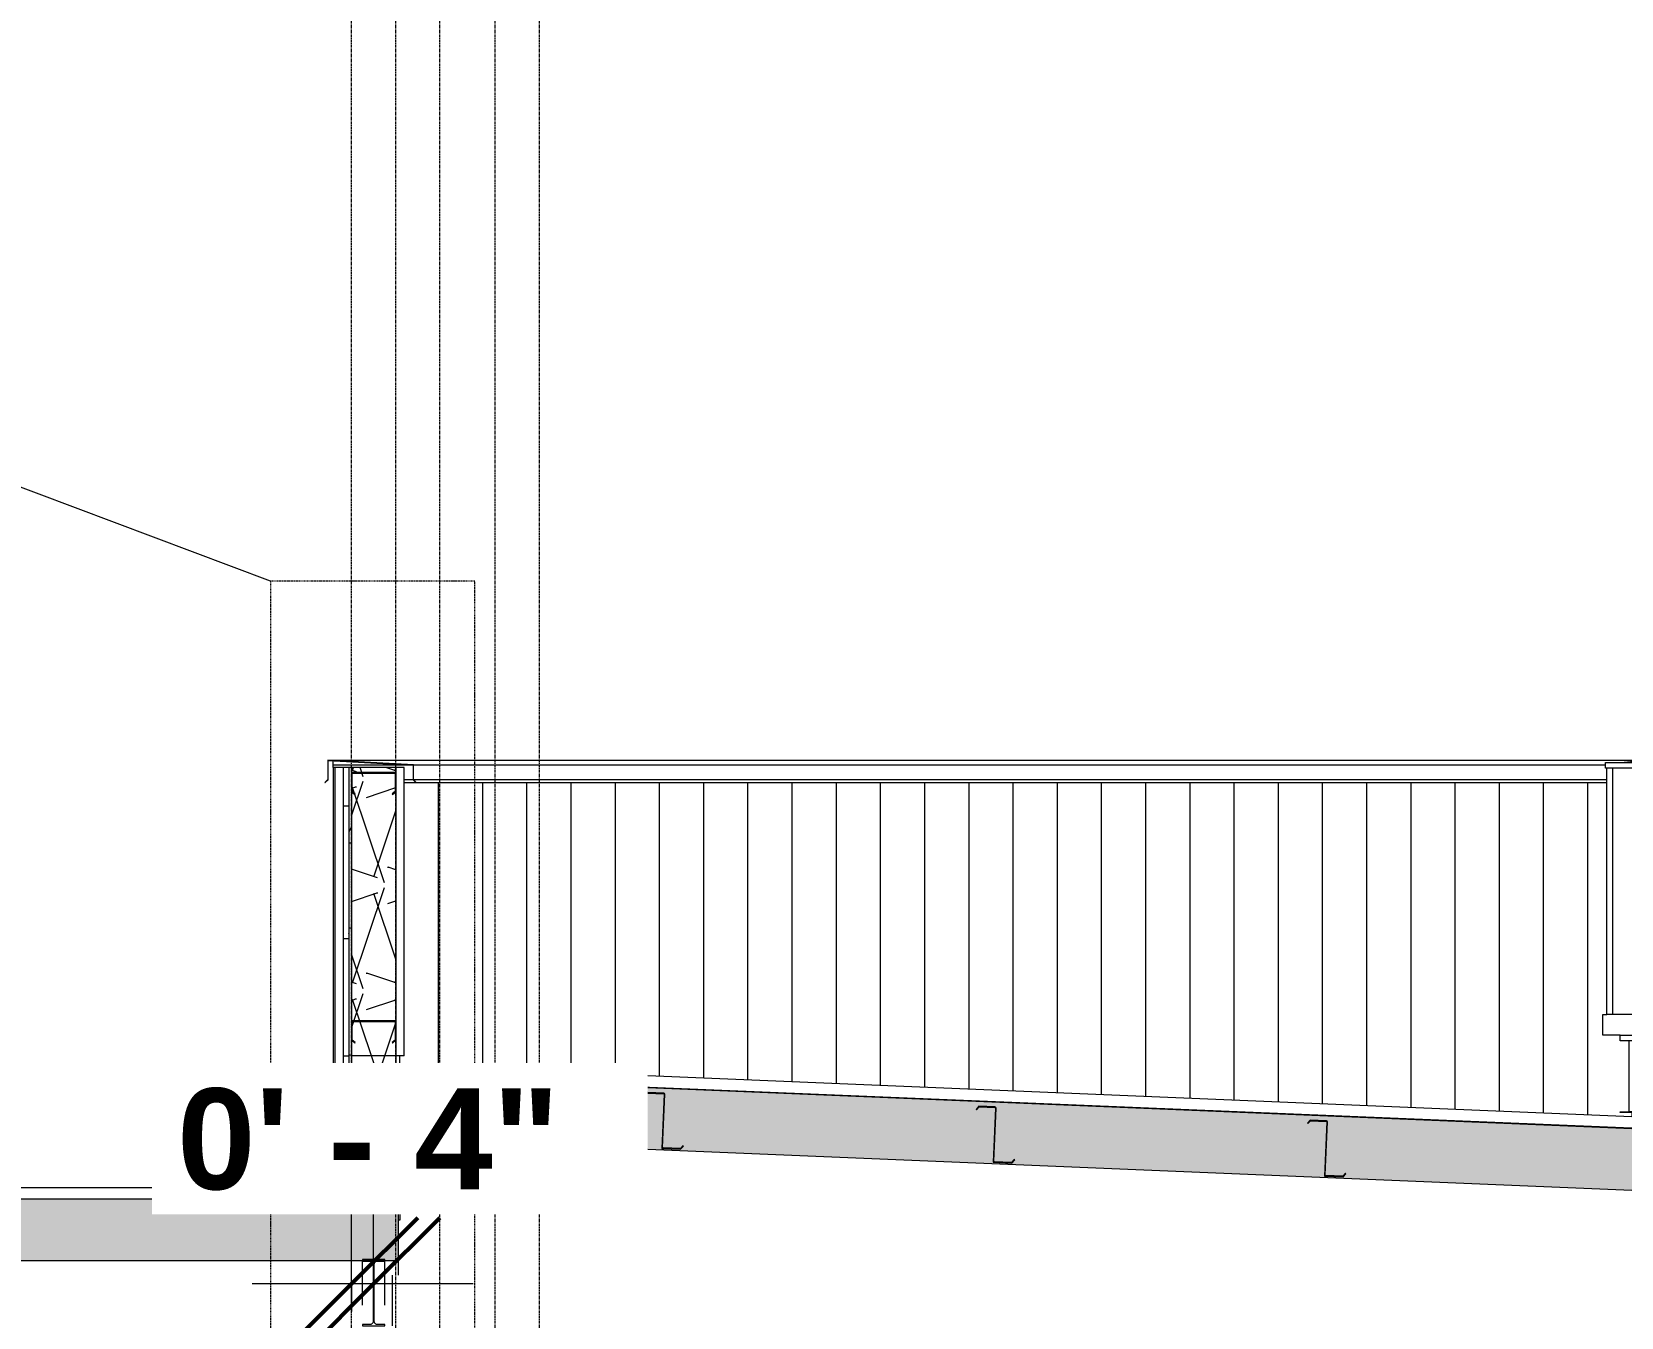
# Model space of a CAD drawing. Header units: inches. Extents: x -23565 to -43, y -324 to 853.
# Drawn here: x -15415.8 to -15128.1, y 142.7 to 375.4 of the extents above; entities that cross this region are included whole.
import ezdxf

# ---------------------------------------------------------------- set-up
doc = ezdxf.new("R2010")
doc.units = ezdxf.units.IN
doc.header["$MEASUREMENT"] = 0
doc.linetypes.add('Dash Dot 3_16_', pattern=[0.3125, 0.1875, -0.0625, 0, -0.0625])
doc.linetypes.add('Grid Line 1_2_', pattern=[0.875, 0.5, -0.125, 0.125, -0.125])
for name, color, linetype, lineweight in [('A-ANNO-DIMS', 211, 'Continuous', 9), ('A-ANNO-DIMS-192', 211, 'Continuous', 9), ('A-ANNO-SYMB', 150, 'Continuous', 9), ('A-CLNG', 13, 'Continuous', 13), ('A-CLNG-PATT', 13, 'Continuous', 25), ('A-ROOF', 132, 'Continuous', 13), ('A-WALL', 113, 'Continuous', 13), ('A-WALL-PATT', 111, 'Continuous', 25), ('I-WALL', 2, 'Continuous', 13), ('M-EQPM', 50, 'Continuous', 13), ('S-BEAM', 12, 'Continuous', 13), ('S-GRID', 1, 'Continuous', 9)]:
    doc.layers.add(name, color=color, linetype=linetype, lineweight=lineweight)
doc.styles.add('Arial_B', font='arialbd.ttf', dxfattribs={"height": 18.265612})
doc.dimstyles.new('OD_Dimension_-_1_16__Tol_', dxfattribs={"dimscale": 12, "dimtxt": 18, "dimasz": 2, "dimexe": 1.5, "dimexo": 1, "dimgap": 1, "dimtad": 1, "dimdec": 4, "dimrnd": 0.0625, "dimzin": 1, "dimdsep": 46, "dimlunit": 4, "dimtxsty": 'Arial_B', "dimblk1": 'OBLIQUE', "dimblk2": 'OBLIQUE', "dimsah": 1, "dimcen": 0.09, "dimdle": 1.5, "dimazin": 0, "dimtfac": 1, "dimtdec": 4, "dimtix": 1, "dimtmove": 0, "dimatfit": 3, "dimfxl": 1, "dimtvp": 1, "dimtfill": 1, "dimfrac": 2, "dimtolj": 1, "dimtzin": 0, "dimlwd": 13, "dimlwe": 13, "dimarcsym": 2})
pattern_1 = [(45, (-33539.073, 67.247), (-19.00703, 19.00703), []), (45, (-33539.073, 96.047), (-19.00703, 19.00703), [])]
pattern_2 = [(161.57, (-33538.113, 68.207), (-7.6802237, -0.0009796), [0, -54.643, 6.067, 0]), (18.43, (-33540.033, 68.207), (-7.6802237, 0.0009796), [0, -54.643, 6.067, 0]), (108.43, (-33538.113, 68.207), (3.8382953, -19.20136532), [18.211, -42.499]), (71.57, (-33540.033, 68.207), (3.8382953, 19.20136532), [18.211, -42.499])]
pattern_3 = [(0, (-33539.073, 67.247), (0, 24), []), (90, (-33539.073, 67.247), (-24, 1e-15), [])]
pattern_4 = [(0, (-33539.073, 67.247), (30.72, 7.68), [2.534, -20.506, 2.534, -20.506, -122.88]), (0, (-33539.073, 67.247), (30.72, 7.68), [-46.08, 2.534, -43.546, 2.534, -20.506, -53.76]), (0, (-33539.073, 67.247), (30.72, 7.68), [-115.2, 2.534, -12.826, 2.534, -35.866]), (120, (-33527.553, 71.087), (-22.011075, 22.7643004), [2.534, -20.506, 2.534, -20.506, -122.88]), (120, (-33527.553, 71.087), (-22.011075, 22.7643004), [-46.08, 2.534, -43.546, 2.534, -20.506, -53.76]), (120, (-33527.553, 71.087), (-22.011075, 22.7643004), [-115.2, 2.534, -12.826, 2.534, -35.866]), (240, (-33523.713, 86.447), (-8.708925, -30.4443004), [2.534, -20.506, 2.534, -20.506, -122.88]), (240, (-33523.713, 86.447), (-8.708925, -30.4443004), [-46.08, 2.534, -43.546, 2.534, -20.506, -53.76]), (240, (-33523.713, 86.447), (-8.708925, -30.4443004), [-115.2, 2.534, -12.826, 2.534, -35.866])]

# ---------------------------------------------------------------- blocks, each defined once
blk = doc.blocks.new('Girt_C - 8_D-1930746-Building Section - East_West looking South _ Fitness Center')
at = {"layer": 'S-BEAM', "lineweight": 9}
h = blk.add_hatch(dxfattribs=at)
h.set_pattern_fill('FP_13', color=8, style=0, pattern_type=2)
h.set_pattern_definition(pattern_1)
h.paths.add_polyline_path([(-22799.97, 237.31), (-22799.39, 237.8), (-22799.39, 241.11), (-22799.5, 241.11), (-22799.5, 237.85), (-22800.04, 237.4)], flags=0)
h.paths.add_polyline_path([(-22806.82, 237.31), (-22806.75, 237.4), (-22807.28, 237.85), (-22807.28, 241.11), (-22807.39, 241.11), (-22807.39, 237.8)], flags=0)
h.paths.add_polyline_path([(-22799.58, 241.19), (-22799.58, 241.3), (-22807.2, 241.3), (-22807.2, 241.19)], flags=0)
at = {"layer": 'S-BEAM', "color": 7}
for p, q in [((-22807.39, 241.11), (-22807.39, 237.8)), ((-22807.28, 237.85), (-22807.28, 241.11)), ((-22799.58, 241.3), (-22807.2, 241.3)), ((-22807.2, 241.19), (-22799.58, 241.19)), ((-22799.5, 241.11), (-22799.5, 237.85)), ((-22799.39, 237.8), (-22799.39, 241.11)), ((-22807.39, 237.8), (-22806.82, 237.31)), ((-22806.75, 237.4), (-22807.28, 237.85)), ((-22806.82, 237.31), (-22806.75, 237.4)), ((-22799.5, 237.85), (-22800.04, 237.4)), ((-22800.04, 237.4), (-22799.97, 237.31)), ((-22799.97, 237.31), (-22799.39, 237.8))]:
    blk.add_line(p, q, dxfattribs=at)
for centre, radius, start, end in [((-22807.2, 241.11), 0.188, 90, 180), ((-22807.2, 241.11), 0.0782, 90, 177.8773), ((-22799.58, 241.11), 0.188, 0, 90), ((-22799.58, 241.11), 0.0782, 3.0424, 90)]:
    blk.add_arc(centre, radius, start, end, dxfattribs=at)
blk = doc.blocks.new('Girt_Z - 10_D-1390501-Building Section - East_West looking South _ Fitness Center')
at = {"layer": 'S-BEAM', "lineweight": 9}
h = blk.add_hatch(dxfattribs=at)
h.set_pattern_fill('FP_13', color=8, style=0, pattern_type=2)
h.set_pattern_definition(pattern_1)
h.paths.add_polyline_path([(-22747.83, 173.09), (-22747.33, 173.64), (-22747.41, 173.72), (-22747.88, 173.2), (-22751.02, 173.33), (-22751.21, 173.23), (-22749.41, 173.16)], flags=0)
h.paths.add_polyline_path([(-22751.21, 173.23), (-22751.09, 173.41), (-22750.69, 183.03), (-22750.8, 183.03), (-22751.17, 174.14)], flags=0)
h.paths.add_polyline_path([(-22754.23, 182.72), (-22753.76, 183.24), (-22750.87, 183.12), (-22750.87, 183.22), (-22753.8, 183.35), (-22754.31, 182.79)], flags=0)
at = {"layer": 'S-BEAM', "color": 7}
for p, q in [((-22753.8, 183.35), (-22754.31, 182.79)), ((-22754.31, 182.79), (-22754.23, 182.72)), ((-22754.23, 182.72), (-22753.76, 183.24)), ((-22750.87, 183.22), (-22753.8, 183.35)), ((-22753.76, 183.24), (-22750.87, 183.12)), ((-22750.8, 183.03), (-22751.21, 173.23)), ((-22751.09, 173.41), (-22750.69, 183.03)), ((-22751.21, 173.23), (-22747.83, 173.09)), ((-22747.88, 173.2), (-22751.02, 173.33)), ((-22747.41, 173.72), (-22747.88, 173.2)), ((-22747.83, 173.09), (-22747.33, 173.64)), ((-22747.33, 173.64), (-22747.41, 173.72))]:
    blk.add_line(p, q, dxfattribs=at)
for centre, radius, start, end in [((-22750.87, 183.04), 0.187, 357.6141, 87.6141), ((-22750.87, 183.04), 0.0782, 357.6141, 85.4913), ((-22751.01, 173.41), 0.0782, 177.6141, 264.5717)]:
    blk.add_arc(centre, radius, start, end, dxfattribs=at)
blk = doc.blocks.new('Girt_Z - 10_D-V36-Building Section - East_West looking South _ Fitness Center')
at = {"layer": 'S-BEAM', "color": 7}
for p, q in [((-22693.85, 180.85), (-22694.36, 180.3)), ((-22694.36, 180.3), (-22694.28, 180.22)), ((-22694.28, 180.22), (-22693.81, 180.74)), ((-22690.92, 180.73), (-22693.85, 180.85)), ((-22693.81, 180.74), (-22690.92, 180.62)), ((-22690.85, 180.54), (-22691.26, 170.73)), ((-22691.14, 170.92), (-22690.74, 180.53)), ((-22691.26, 170.73), (-22687.89, 170.59)), ((-22687.93, 170.7), (-22691.07, 170.83)), ((-22687.46, 171.22), (-22687.93, 170.7)), ((-22687.89, 170.59), (-22687.38, 171.15)), ((-22687.38, 171.15), (-22687.46, 171.22))]:
    blk.add_line(p, q, dxfattribs=at)
for centre, radius, start, end in [((-22690.93, 180.54), 0.187, 357.6141, 87.6141), ((-22690.93, 180.54), 0.0782, 357.6141, 85.4913), ((-22691.06, 170.91), 0.0782, 177.6141, 264.5717)]:
    blk.add_arc(centre, radius, start, end, dxfattribs=at)
blk = doc.blocks.new('Girt_Z - 10_D-V37-Building Section - East_West looking South _ Fitness Center')
at = {"layer": 'S-BEAM', "lineweight": 9}
h = blk.add_hatch(dxfattribs=at)
h.set_pattern_fill('FP_13', color=8, style=0, pattern_type=2)
h.set_pattern_definition(pattern_1)
h.paths.add_polyline_path([(-22627.94, 168.09), (-22627.43, 168.65), (-22627.51, 168.72), (-22627.98, 168.21), (-22631.12, 168.34), (-22631.31, 168.23)], flags=0)
h.paths.add_polyline_path([(-22631.31, 168.23), (-22631.19, 168.42), (-22630.79, 178.03), (-22630.9, 178.04)], flags=0)
h.paths.add_polyline_path([(-22634.33, 177.72), (-22633.86, 178.24), (-22630.97, 178.12), (-22630.97, 178.23), (-22633.91, 178.35), (-22634.41, 177.8)], flags=0)
at = {"layer": 'S-BEAM', "color": 7}
for p, q in [((-22633.91, 178.35), (-22634.41, 177.8)), ((-22630.97, 178.23), (-22633.91, 178.35)), ((-22634.41, 177.8), (-22634.33, 177.72)), ((-22634.33, 177.72), (-22633.86, 178.24)), ((-22633.86, 178.24), (-22630.97, 178.12)), ((-22630.9, 178.04), (-22631.31, 168.23)), ((-22631.19, 168.42), (-22630.79, 178.03)), ((-22631.31, 168.23), (-22627.94, 168.09)), ((-22627.98, 168.21), (-22631.12, 168.34)), ((-22627.51, 168.72), (-22627.98, 168.21)), ((-22627.94, 168.09), (-22627.43, 168.65)), ((-22627.43, 168.65), (-22627.51, 168.72))]:
    blk.add_line(p, q, dxfattribs=at)
for centre, radius, start, end in [((-22630.98, 178.04), 0.187, 357.6141, 87.6141), ((-22630.98, 178.04), 0.0782, 357.6141, 85.4913), ((-22631.11, 168.41), 0.0782, 177.6141, 264.5717)]:
    blk.add_arc(centre, radius, start, end, dxfattribs=at)
blk = doc.blocks.new('Girt_C - 8_D-V55-Building Section - East_West looking South _ Fitness Center')
at = {"layer": 'S-BEAM', "lineweight": 9}
h = blk.add_hatch(dxfattribs=at)
h.set_pattern_fill('FP_13', color=8, style=0, pattern_type=2)
h.set_pattern_definition(pattern_1)
h.paths.add_polyline_path([(-22799.97, 192.31), (-22799.39, 192.8), (-22799.39, 196.11), (-22799.5, 196.11), (-22799.5, 192.85), (-22800.04, 192.4)], flags=0)
h.paths.add_polyline_path([(-22806.82, 192.31), (-22806.75, 192.4), (-22807.28, 192.85), (-22807.28, 196.11), (-22807.39, 196.11), (-22807.39, 192.8)], flags=0)
h.paths.add_polyline_path([(-22799.58, 196.19), (-22799.58, 196.3), (-22807.2, 196.3), (-22807.2, 196.19)], flags=0)
at = {"layer": 'S-BEAM', "color": 7}
for p, q in [((-22807.39, 196.11), (-22807.39, 192.8)), ((-22807.28, 192.85), (-22807.28, 196.11)), ((-22799.58, 196.3), (-22807.2, 196.3)), ((-22807.2, 196.19), (-22799.58, 196.19)), ((-22799.5, 196.11), (-22799.5, 192.85)), ((-22799.39, 192.8), (-22799.39, 196.11)), ((-22807.39, 192.8), (-22806.82, 192.31)), ((-22806.75, 192.4), (-22807.28, 192.85)), ((-22799.5, 192.85), (-22800.04, 192.4)), ((-22799.97, 192.31), (-22799.39, 192.8)), ((-22806.82, 192.31), (-22806.75, 192.4)), ((-22800.04, 192.4), (-22799.97, 192.31))]:
    blk.add_line(p, q, dxfattribs=at)
for centre, radius, start, end in [((-22807.2, 196.11), 0.188, 90, 180), ((-22807.2, 196.11), 0.0782, 90, 177.8773), ((-22799.58, 196.11), 0.188, 0, 90), ((-22799.58, 196.11), 0.0782, 3.0424, 90)]:
    blk.add_arc(centre, radius, start, end, dxfattribs=at)
blk = doc.blocks.new('W-Wide Flange - W12X16-1341241-Building Section - East_West looking South _ Fitness Center')
at = {"layer": 'S-BEAM', "lineweight": 9}
h = blk.add_hatch(dxfattribs=at)
h.set_pattern_fill('FP_13', color=8, style=0, pattern_type=2)
h.set_pattern_definition(pattern_1)
h.paths.add_polyline_path([(-22805.39, 141.1), (-22801.4, 141.1), (-22801.4, 141.36), (-22805.39, 141.36)], flags=0)
h.paths.add_polyline_path([(-22803.93, 141.38), (-22802.97, 141.42), (-22803.23, 141.67), (-22803.27, 141.79), (-22803.62, 141.57), (-22803.81, 141.42)], flags=0)
h.paths.add_polyline_path([(-22803.28, 141.91), (-22803.28, 152.3), (-22803.5, 152.3), (-22803.5, 141.91)], flags=0)
h.paths.add_polyline_path([(-22803.27, 152.42), (-22803.07, 152.72), (-22802.85, 152.83), (-22803.81, 152.79), (-22803.55, 152.53)], flags=0)
h.paths.add_polyline_path([(-22802.73, 152.84), (-22801.4, 152.84), (-22801.4, 153.11), (-22805.39, 153.11), (-22805.39, 152.84), (-22804.05, 152.84)], flags=0)
at = {"layer": 'S-BEAM', "color": 7}
for p, q in [((-22801.4, 153.11), (-22805.39, 153.11)), ((-22805.39, 153.11), (-22805.39, 152.84)), ((-22805.39, 152.84), (-22804.05, 152.84)), ((-22802.73, 152.84), (-22801.4, 152.84)), ((-22801.4, 152.84), (-22801.4, 153.11)), ((-22803.5, 152.3), (-22803.5, 141.91)), ((-22803.28, 141.91), (-22803.28, 152.3)), ((-22804.05, 141.36), (-22805.39, 141.36)), ((-22805.39, 141.36), (-22805.39, 141.1)), ((-22805.39, 141.1), (-22801.4, 141.1)), ((-22801.4, 141.36), (-22802.73, 141.36)), ((-22801.4, 141.1), (-22801.4, 141.36))]:
    blk.add_line(p, q, dxfattribs=at)
at = {"layer": 'S-BEAM', "color": 8, "lineweight": 9}
for p, q in [((-22805.39, 144.84), (-22805.39, 152.84)), ((-22801.4, 144.84), (-22801.4, 152.84))]:
    blk.add_line(p, q, dxfattribs=at)
at = {"layer": 'S-BEAM', "color": 7, "flags": 128}
for points in [[(-22804.05, 152.84), (-22803.93, 152.83), (-22803.81, 152.79), (-22803.71, 152.72), (-22803.62, 152.64), (-22803.55, 152.53), (-22803.51, 152.42), (-22803.5, 152.3)], [(-22803.28, 152.3), (-22803.27, 152.42), (-22803.23, 152.53), (-22803.16, 152.64), (-22803.07, 152.72), (-22802.97, 152.79), (-22802.85, 152.83), (-22802.73, 152.84)], [(-22803.5, 141.91), (-22803.51, 141.79), (-22803.55, 141.67), (-22803.62, 141.57), (-22803.71, 141.48), (-22803.81, 141.42), (-22803.93, 141.38), (-22804.05, 141.36)], [(-22802.73, 141.36), (-22802.85, 141.38), (-22802.97, 141.42), (-22803.07, 141.48), (-22803.16, 141.57), (-22803.23, 141.67), (-22803.27, 141.79), (-22803.28, 141.91)]]:
    blk.add_lwpolyline(points, dxfattribs=at)
blk = doc.blocks.new('AHU-Rooftop-Carrier 48TC 15-28 ton - TC017-1749339-Building Section - East_West looking South _ Fitness Center')
at = {"layer": 'M-EQPM', "color": 8, "lineweight": 9}
for p, q in [((-22580.45, 243.08), (-22577.08, 243.08)), ((-22580.45, 242.08), (-22580.45, 243.08)), ((-22580.2, 242.08), (-22580.45, 242.08)), ((-22453.77, 242.08), (-22580.2, 242.08)), ((-22580.2, 197.46), (-22580.2, 242.08)), ((-22579.2, 242.08), (-22579.2, 197.46)), ((-22568.08, 244.08), (-22577.08, 243.08)), ((-22577.08, 243.08), (-22553.08, 243.08)), ((-22568.08, 244.21), (-22568.08, 244.08)), ((-22562.08, 244.21), (-22568.08, 244.21)), ((-22562.08, 244.08), (-22568.08, 244.08)), ((-22562.08, 244.08), (-22562.08, 244.21)), ((-22553.08, 243.08), (-22562.08, 244.08)), ((-22554.39, 244.08), (-22558.23, 243.66)), ((-22554.39, 244.21), (-22554.39, 244.08)), ((-22548.39, 244.21), (-22554.39, 244.21)), ((-22548.39, 244.08), (-22554.39, 244.08)), ((-22553.08, 243.08), (-22539.39, 243.08)), ((-22553.08, 243.08), (-22537.89, 243.08)), ((-22548.39, 244.08), (-22548.39, 244.21)), ((-22539.39, 243.08), (-22548.39, 244.08)), ((-22537.89, 244.08), (-22536.89, 244.08)), ((-22537.89, 243.08), (-22537.89, 244.08)), ((-22536.89, 243.08), (-22537.89, 243.08)), ((-22537.89, 242.08), (-22537.89, 197.46)), ((-22536.89, 244.08), (-22536.89, 243.08)), ((-22536.89, 243.08), (-22495.72, 243.08)), ((-22536.89, 242.08), (-22536.89, 197.46)), ((-22495.72, 244.08), (-22494.72, 244.08)), ((-22495.72, 243.08), (-22495.72, 244.08)), ((-22494.72, 243.08), (-22495.72, 243.08)), ((-22495.72, 242.08), (-22495.72, 197.46)), ((-22494.72, 244.08), (-22494.72, 243.08)), ((-22494.72, 243.08), (-22453.52, 243.08)), ((-22494.72, 242.08), (-22494.72, 197.46)), ((-22454.77, 242.08), (-22454.77, 197.46)), ((-22453.52, 242.08), (-22453.77, 242.08)), ((-22453.77, 242.08), (-22453.77, 197.46)), ((-22453.52, 243.08), (-22453.52, 242.08)), ((-22580.92, 193.71), (-22580.92, 197.46)), ((-22580.92, 197.46), (-22580.2, 197.46)), ((-22453.77, 197.46), (-22580.2, 197.46)), ((-22453.77, 197.46), (-22453.05, 197.46)), ((-22453.05, 197.46), (-22453.05, 193.71)), ((-22577.8, 193.71), (-22580.92, 193.71)), ((-22577.8, 193.71), (-22456.17, 193.71)), ((-22577.8, 192.71), (-22577.8, 193.71)), ((-22456.17, 193.71), (-22456.17, 192.71)), ((-22453.05, 193.71), (-22456.17, 193.71)), ((-22576.17, 192.71), (-22577.8, 192.71)), ((-22576.17, 179.83), (-22576.17, 192.71)), ((-22457.8, 192.71), (-22576.17, 192.71)), ((-22456.17, 192.71), (-22457.8, 192.71)), ((-22457.8, 192.71), (-22457.8, 179.83)), ((-22577.8, 179.71), (-22577.8, 179.83)), ((-22577.8, 179.83), (-22576.17, 179.83)), ((-22456.17, 179.71), (-22577.8, 179.71)), ((-22457.8, 179.83), (-22576.17, 179.83)), ((-22457.8, 179.83), (-22456.17, 179.83)), ((-22456.17, 179.83), (-22456.17, 179.71))]:
    blk.add_line(p, q, dxfattribs=at)
blk.add_circle((-22490.55, 198.96), 0.875, dxfattribs=at)
blk = doc.blocks.new('DIMBLOCK1-Building Section - East_West looking South _ Fitness Center')
at = {"layer": 'A-ANNO-DIMS-192', "lineweight": 13}
for p, q in [((-15357.93, 143.72), (-15357.93, 166.69)), ((-15353.93, 143.72), (-15353.93, 166.69)), ((-15335.93, 148.69), (-15375.93, 148.69)), ((-15357.93, 148.69), (-15357.93, 143.72)), ((-15353.93, 148.69), (-15353.93, 143.72))]:
    blk.add_line(p, q, dxfattribs=at)
at = {"layer": 'A-ANNO-DIMS-192', "lineweight": 50}
for p, q in [((-15357.93, 148.69), (-15345.93, 160.69)), ((-15353.93, 148.69), (-15341.93, 160.69)), ((-15357.93, 148.69), (-15369.93, 136.69)), ((-15353.93, 148.69), (-15365.93, 136.69))]:
    blk.add_line(p, q, dxfattribs=at)
at = {"layer": 'A-ANNO-DIMS-192', "color": 0, "lineweight": 13, "insert": (-15389.5, 184.1), "char_height": 18.266, "width": 80.5714, "attachment_point": 1, "line_spacing_factor": 0.938532, "style": 'Arial_B', "bg_fill": 3, "box_fill_scale": 1.25, "bg_fill_color": 0, "bg_fill_transparency": 0}
blk.add_mtext('0\' - 4"', dxfattribs=at)
blk = doc.blocks.new('_Oblique')
at = {"color": 0, "linetype": 'ByBlock', "lineweight": -2}
blk.add_line((-0.5, -0.5), (0.5, 0.5), dxfattribs=at)

msp = doc.modelspace()

# ---------------------------------------------------------------- hatches: boundary and pattern name
at = {"layer": 'A-CLNG-PATT', "lineweight": 9}
h = msp.add_hatch(dxfattribs=at)
h.set_pattern_fill('FP_21', color=8, style=0, pattern_type=2)
h.set_pattern_definition(pattern_2)
h.paths.add_polyline_path([(-14612.15733, 144.24209), (-14612.15733, 155.37674), (-15349.42795, 186.09635), (-15349.42795, 174.9617), (-14615.64407, 144.38737)], flags=0)
h = msp.add_hatch(dxfattribs=at)
h.set_pattern_fill('FP_21', color=8, style=0, pattern_type=2)
h.set_pattern_definition(pattern_2)
h.paths.add_polyline_path([(-18822.42795, 152.92201), (-15349.42795, 152.92201), (-15349.42795, 164.05666), (-18822.42795, 164.05666), (-18822.42795, 154.604)], flags=0)
at = {"layer": 'A-WALL-PATT', "lineweight": 9}
h = msp.add_hatch(dxfattribs=at)
h.set_pattern_fill('FP_19', color=8, style=0, pattern_type=2)
h.set_pattern_definition(pattern_3)
h.paths.add_polyline_path([(-15358.42795, 190), (-15358.42795, 242.20202), (-15359.42795, 242.20202), (-15359.42795, 190)], flags=0)
h = msp.add_hatch(dxfattribs=at)
h.set_pattern_fill('FP_20', color=8, style=0, pattern_type=2)
h.set_pattern_definition(pattern_4)
h.paths.add_polyline_path([(-15358.42795, 190), (-15357.92795, 190), (-15357.92795, 242.20202), (-15358.42795, 242.20202), (-15358.42795, 193.676)], flags=0)
h = msp.add_hatch(dxfattribs=at)
h.set_pattern_fill('FP_21', color=8, style=0, pattern_type=2)
h.set_pattern_definition(pattern_2)
h.paths.add_polyline_path([(-15357.92795, 190), (-15349.92795, 190), (-15349.92795, 242.20202), (-15357.92795, 242.20202), (-15357.92795, 193.676)], flags=0)
h = msp.add_hatch(dxfattribs=at)
h.set_pattern_fill('FP_37', color=8, style=0, pattern_type=2)
h.set_pattern_definition([(270, (-30150.186, -153.667), (8, 5e-16), [])])
h.paths.add_polyline_path([(-14609.17795, 157.38454), (-14609.17795, 158.5), (-14611.67795, 158.5), (-14611.67795, 239.45581), (-14614.11096, 239.45581), (-14614.11096, 237.79688), (-14614.75692, 237.31387), (-14616.76687, 237.39766), (-14616.23029, 237.84788), (-14616.23029, 239.45581), (-14622.00199, 239.45581), (-14621.94121, 237.79688), (-14621.4665, 237.39857), (-14621.53681, 237.31478), (-14623.54676, 237.31478), (-14624.12133, 237.79688), (-14624.13244, 239.45581), (-15004.30317, 239.45581), (-15004.30317, 197.45862), (-15003.58442, 197.45862), (-15003.58442, 193.70862), (-15006.70942, 193.70862), (-15006.70942, 192.70862), (-15008.33442, 192.70862), (-15008.33442, 179.83362), (-15006.70942, 179.83362), (-15006.70942, 179.70862), (-15128.33442, 179.70862), (-15128.33442, 179.83362), (-15126.70942, 179.83362), (-15126.70942, 192.70862), (-15128.33442, 192.70862), (-15128.33442, 193.70862), (-15131.45942, 193.70862), (-15131.45942, 197.45862), (-15130.74067, 197.45862), (-15130.74067, 239.45581), (-15348.42795, 239.45581), (-15348.42795, 190), (-15349.17795, 190), (-15349.17795, 188.21788), (-14612.15733, 157.50869)], flags=0)
h.paths.add_polyline_path([(-14612.75358, 168.57171), (-14612.82388, 168.65549), (-14612.28733, 169.10571), (-14612.28733, 172.37131), (-14612.17795, 172.36721), (-14612.17795, 169.05471), (-14612.36545, 168.89738)], flags=0)
h.paths.add_polyline_path([(-14619.60342, 168.57262), (-14620.17795, 169.10571), (-14620.17795, 172.36721), (-14620.06858, 172.37008), (-14619.99048, 169.04018), (-14619.53312, 168.65641)], flags=0)
h.paths.add_polyline_path([(-14612.3654, 172.44534), (-14619.99048, 172.44534), (-14619.99048, 172.55471), (-14612.36545, 172.55471)], flags=0)
h.paths.add_polyline_path([(-14612.75358, 192.31387), (-14612.82388, 192.39766), (-14612.28733, 192.84788), (-14612.28733, 196.11347), (-14612.17795, 196.10938), (-14612.17795, 192.79688), (-14612.36545, 192.63954)], flags=0)
h.paths.add_polyline_path([(-14619.60342, 192.31478), (-14620.17795, 192.84788), (-14620.17795, 196.10938), (-14620.06858, 196.11224), (-14619.99048, 192.78235), (-14619.53312, 192.39857)], flags=0)
h.paths.add_polyline_path([(-14612.3654, 196.1875), (-14619.99048, 196.1875), (-14619.99048, 196.29688), (-14612.36545, 196.29687)], flags=0)
h = msp.add_hatch(dxfattribs=at)
h.set_pattern_fill('FP_19', color=8, style=0, pattern_type=2)
h.set_pattern_definition(pattern_3)
h.paths.add_polyline_path([(-15358.42795, 164.05666), (-15358.42795, 190), (-15359.42795, 190), (-15359.42795, 164.05666)], flags=0)
h = msp.add_hatch(dxfattribs=at)
h.set_pattern_fill('FP_20', color=8, style=0, pattern_type=2)
h.set_pattern_definition(pattern_4)
h.paths.add_polyline_path([(-15358.42795, 164.05666), (-15357.92795, 164.05666), (-15357.92795, 190), (-15358.42795, 190), (-15358.42795, 164.372)], flags=0)
h = msp.add_hatch(dxfattribs=at)
h.set_pattern_fill('FP_21', color=8, style=0, pattern_type=2)
h.set_pattern_definition(pattern_2)
h.paths.add_polyline_path([(-15349.92795, 164.05666), (-15349.92795, 190), (-15357.92795, 190), (-15357.92795, 164.05666), (-15352.59182, 164.05666)], flags=0)
h = msp.add_hatch(dxfattribs=at)
h.set_pattern_fill('FP_16', color=8, style=0, pattern_type=2)
h.set_pattern_definition([(90, (-30053.1, 677.25), (-193, -193), [48, -145]), (180, (-30053.1, 677.25), (-2e-14, -193), [96, -97]), (270, (-30149.1, 725.25), (-193, -193), [48, -145]), (180, (-30053.1, 725.25), (-2e-14, -193), [96, -97]), (270, (-30149.6, 725.25), (-193, -193), [48, -145]), (180, (-30149.6, 725.25), (-2e-14, -193), [96, -97]), (90, (-30245.6, 677.25), (-193, -193), [48, -145]), (180, (-30149.6, 677.25), (-2e-14, -193), [96, -97]), (90, (-30100.85, 725.5), (-193, -193), [48, -145]), (180, (-30052.73, 725.5), (-2e-14, -193), [48.125, -144.875]), (180, (-30052.73, 773.5), (-2e-14, -193), [48.125, -144.875]), (90, (-30197.35, 725.5), (-193, -193), [48, -145]), (180, (-30101.35, 725.5), (-2e-14, -193), [96, -97]), (270, (-30101.35, 773.5), (-193, -193), [48, -145]), (180, (-30101.35, 773.5), (-2e-14, -193), [96, -97]), (180, (-30197.85, 725.5), (-2e-14, -193), [48, -145]), (270, (-30197.85, 773.5), (-193, -193), [48, -145]), (180, (-30197.85, 773.5), (-2e-14, -193), [48, -145]), (90, (-30053.1, 773.75), (-193, -193), [48, -145]), (180, (-30053.1, 773.75), (-2e-14, -193), [96, -97]), (270, (-30149.1, 821.75), (-193, -193), [48, -145]), (180, (-30053.1, 821.75), (-2e-14, -193), [96, -97]), (270, (-30149.6, 821.75), (-193, -193), [48, -145]), (180, (-30149.6, 821.75), (-2e-14, -193), [96, -97]), (90, (-30245.6, 773.75), (-193, -193), [48, -145]), (180, (-30149.6, 773.75), (-2e-14, -193), [96, -97]), (90, (-30100.85, 822), (-193, -193), [48, -145]), (180, (-30052.73, 822), (-2e-14, -193), [48.125, -144.875]), (180, (-30052.73, 870), (-2e-14, -193), [48.125, -144.875]), (90, (-30197.35, 822), (-193, -193), [48, -145]), (180, (-30101.35, 822), (-2e-14, -193), [96, -97]), (270, (-30101.35, 870), (-193, -193), [48, -145]), (180, (-30101.35, 870), (-2e-14, -193), [96, -97]), (180, (-30197.85, 822), (-2e-14, -193), [48, -145]), (270, (-30197.85, 870), (-193, -193), [48, -145]), (180, (-30197.85, 870), (-2e-14, -193), [48, -145])])
h.paths.add_polyline_path([(-15361.24045, 0), (-15357.55295, 0), (-15357.55295, 87), (-15356.55295, 87), (-15356.55295, 133.22708), (-15361.24045, 133.22708), (-15361.24045, 76.46)], flags=0)
h.paths.add_polyline_path([(-14970.61545, 0), (-14868.42795, 0), (-14868.42795, 139.829), (-14864.55295, 139.829), (-14864.55295, 140.00087), (-14970.61545, 144.42015), (-14970.61545, 76.46)], flags=0)
h.paths.add_polyline_path([(-15009.30295, 0), (-15009.30295, 145.75), (-15002.53197, 145.75), (-15050.67795, 147.75608), (-15050.67795, 0)], flags=0)
h.paths.add_polyline_path([(-14612.05295, 145.5), (-14609.05295, 145.5), (-14609.05295, 146.36979), (-14612.15733, 146.49914), (-14612.15733, 145.5)], flags=0)
h.paths.add_polyline_path([(-14609.05295, 153.8763), (-14609.05295, 155.3776), (-15349.17795, 186.21614), (-15349.17795, 186.08593), (-14612.15733, 155.37674), (-14612.15733, 154.00565)], flags=0)

# ---------------------------------------------------------------- linework, layer by layer
at = {"layer": 'A-ANNO-SYMB'}
msp.add_line((-15372.60331, 275.93962), (-15437.05083, 300.11478), dxfattribs=at)
at = {"layer": 'A-ANNO-SYMB', "linetype": 'Dash Dot 3_16_'}
for p, q in [((-15372.60331, 275.93962), (-15372.60331, -51.68928)), ((-15335.60997, 275.93962), (-15372.60331, 275.93962)), ((-15335.60997, -51.68928), (-15335.60997, 275.93962))]:
    msp.add_line(p, q, dxfattribs=at)
at = {"layer": 'A-CLNG', "color": 7}
for p, q in [((-15349.42795, 186.09635), (-15349.42795, 174.9617)), ((-14612.15733, 155.37674), (-15349.17795, 186.08593)), ((-15349.17795, 174.95128), (-14612.15733, 144.24209)), ((-15361.24045, 164.05666), (-18822.42795, 164.05666)), ((-15349.42795, 164.05666), (-15349.92795, 164.05666)), ((-15349.42795, 152.92201), (-15349.42795, 163.07199)), ((-16683.42795, 152.92201), (-15349.42795, 152.92201))]:
    msp.add_line(p, q, dxfattribs=at)
at = {"layer": 'A-CLNG', "color": 8, "lineweight": 9}
msp.add_line((-15349.42795, 150.26639), (-15349.42795, 152.92201), dxfattribs=at)
at = {"layer": 'A-ROOF', "color": 7}
for p, q in [((-14527.13328, 153.96602), (-15349.17795, 188.21788)), ((-15349.17795, 188.21788), (-15349.17795, 186.21614)), ((-15349.17795, 186.21614), (-14527.13328, 151.96428)), ((-15361.67795, 166.1209), (-18823.17795, 166.1209)), ((-18822.42795, 164.11916), (-15361.67795, 164.11916)), ((-15361.67795, 164.11916), (-15361.67795, 166.1209))]:
    msp.add_line(p, q, dxfattribs=at)
at = {"layer": 'A-WALL', "color": 7}
for p, q in [((-15346.74045, 242.68768), (-15362.24045, 243.5)), ((-15362.24045, 243.5), (-15362.24045, 240)), ((-15362.17795, 239.97411), (-15362.17795, 243.43414)), ((-15362.17795, 243.43414), (-15346.80295, 242.62837)), ((-15348.42795, 242.20202), (-15361.24045, 242.20202)), ((-15361.24045, 242.20202), (-15361.24045, 164.05666)), ((-15360.92795, 242.20202), (-15360.92795, 164.05666)), ((-15359.42795, 242.20202), (-15359.42795, 164.05666)), ((-15358.42795, 242.20202), (-15358.42795, 164.05666)), ((-15357.92795, 242.20202), (-15357.92795, 164.05666)), ((-15349.92795, 242.20202), (-15349.92795, 164.05666)), ((-15348.42795, 190), (-15348.42795, 242.20202)), ((-15346.80295, 242.62837), (-15346.80295, 239.97411)), ((-15346.74045, 240), (-15346.74045, 242.68768)), ((-15362.24045, 240), (-15362.74045, 239.5)), ((-15362.74045, 239.5), (-15362.69626, 239.45581)), ((-15362.69626, 239.45581), (-15362.17795, 239.97411)), ((-15346.80295, 239.97411), (-15346.28465, 239.45581)), ((-15346.24045, 239.5), (-15346.74045, 240)), ((-15346.28465, 239.45581), (-15346.24045, 239.5)), ((-15359.42795, 190), (-15358.42795, 190)), ((-15348.42795, 190), (-15357.92795, 190)), ((-15349.17795, 186.08593), (-15349.17795, 190)), ((-15349.42795, 186.09635), (-15349.17795, 186.08593)), ((-15349.17795, 174.95128), (-15349.42795, 174.9617)), ((-15349.17795, 163.07199), (-15349.17795, 174.95128)), ((-15361.24045, 164.05666), (-15357.92795, 164.05666)), ((-15349.42795, 164.05666), (-15349.42795, 163.07199)), ((-15349.42795, 163.07199), (-15349.17795, 163.07199))]:
    msp.add_line(p, q, dxfattribs=at)
at = {"layer": 'A-WALL', "color": 8, "lineweight": 9}
for p, q in [((-15361.24045, 243.5), (-15123.86824, 243.5)), ((-15361.24045, 242.20202), (-15361.24045, 243.38881)), ((-15361.24045, 242.68768), (-15347.93466, 242.68768)), ((-15346.74045, 242.68768), (-15130.99067, 242.68768)), ((-15348.42795, 240), (-15346.80295, 240)), ((-15348.42795, 239.5), (-15346.32166, 239.5)), ((-15348.42795, 239.45581), (-15130.74067, 239.45581)), ((-15346.74045, 240), (-15130.74067, 240)), ((-15346.24045, 239.5), (-15130.74067, 239.5)), ((-15349.17795, 163.07199), (-15349.17795, 160.42597))]:
    msp.add_line(p, q, dxfattribs=at)
at = {"layer": 'I-WALL', "color": 8, "lineweight": 9}
for p, q in [((-15349.17795, 160.22332), (-15349.42795, 160.22332)), ((-15349.17795, 160.42597), (-15349.17795, 160.22332)), ((-15350.55295, 150.26639), (-15350.55295, 141.09921))]:
    msp.add_line(p, q, dxfattribs=at)
at = {"layer": 'S-GRID', "linetype": 'Grid Line 1_2_'}
for p, q in [((-15357.92795, -273.16081), (-15357.92795, 671.89181)), ((-15349.92795, -273.16081), (-15349.92795, 671.89181)), ((-15349.92795, -273.16081), (-15349.92795, 671.89181)), ((-15341.92795, -273.16081), (-15341.92795, 671.89181)), ((-15331.92795, -273.16081), (-15331.92795, 671.89181)), ((-15331.92795, -273.16081), (-15331.92795, 671.89181)), ((-15323.92795, -273.16081), (-15323.92795, 671.89181))]:
    msp.add_line(p, q, dxfattribs=at)

# ---------------------------------------------------------------- block references
at = {"layer": 'M-EQPM', "color": 8, "lineweight": 9}
msp.add_blockref('AHU-Rooftop-Carrier 48TC 15-28 ton - TC017-1749339-Building Section - East_West looking South _ Fitness Center', (7449.46227, 0), dxfattribs=at)
at = {"layer": 'S-BEAM', "color": 8, "lineweight": 9}
for name in ['Girt_C - 8_D-1930746-Building Section - East_West looking South _ Fitness Center', 'Girt_C - 8_D-V55-Building Section - East_West looking South _ Fitness Center', 'Girt_Z - 10_D-1390501-Building Section - East_West looking South _ Fitness Center', 'Girt_Z - 10_D-V36-Building Section - East_West looking South _ Fitness Center', 'Girt_Z - 10_D-V37-Building Section - East_West looking South _ Fitness Center', 'W-Wide Flange - W12X16-1341241-Building Section - East_West looking South _ Fitness Center']:
    msp.add_blockref(name, (7449.46227, 0), dxfattribs=at)

# ---------------------------------------------------------------- next in the draw order: dimensions: what is measured, and where the dimension line sits
at = {"layer": 'A-ANNO-DIMS', "lineweight": 13}
dim = msp.add_linear_dim(base=(-15357.92795, 148.68744), p1=(-15353.92795, 131.71688), p2=(-15357.92795, 131.71688), dimstyle='OD_Dimension_-_1_16__Tol_', override={"dimpost": '<>', "dimfxl": 4}, dxfattribs=at)
dim.commit()
dim.dimension.update_dxf_attribs({"geometry": 'DIMBLOCK1-Building Section - East_West looking South _ Fitness Center', "text_midpoint": (-15355.92795, 170.01337)})

doc.saveas('drawing.dxf')
